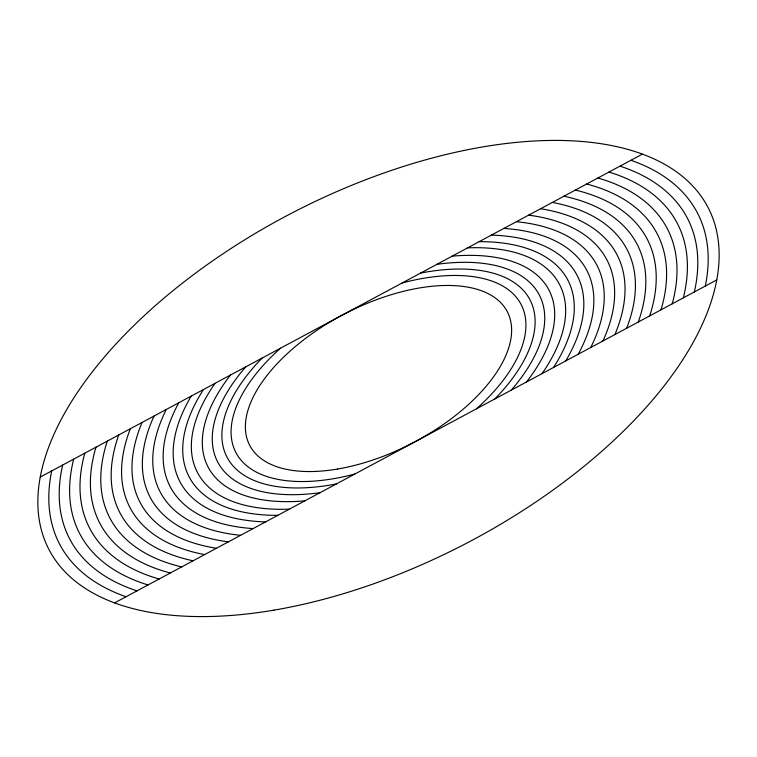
<?xml version="1.0" encoding="UTF-8"?>
<svg xmlns="http://www.w3.org/2000/svg" width="757" height="757" viewBox="0 0 757 757"><rect width="100%" height="100%" fill="white"/><g stroke="black" fill="none" stroke-linecap="round" stroke-linejoin="round"><path stroke-width="1.14" d="M40.235 477.071L642.419 154.116M114.581 602.884L716.765 279.929M420.551 273.097A170.704 85.872 -27.4 0 1 494.898 398.92M336.449 483.903A170.704 85.872 -27.4 0 1 262.102 358.08M452.166 256.15A192.041 96.603 -27.4 0 1 526.503 381.973M304.834 500.85A192.041 96.603 -27.4 0 1 230.497 375.027M479.162 241.663A213.379 107.333 -27.4 0 1 553.509 367.486M277.838 515.337A213.379 107.333 -27.4 0 1 203.491 389.514M503.869 228.415A234.717 118.073 -27.4 0 1 578.216 354.238M253.131 528.585A234.717 118.073 -27.4 0 1 178.784 402.762M402.137 282.976A160.683 80.829 -27.4 0 1 520.059 302.582A160.683 80.829 -27.4 0 1 476.484 408.799M354.863 474.024A160.683 80.829 -27.4 0 1 236.941 454.418A160.683 80.829 -27.4 0 1 280.516 348.201M436.94 264.316A181.197 91.143 -27.4 0 1 511.287 390.129M320.06 492.684A181.197 91.143 -27.4 0 1 245.713 366.871M467.656 247.842A203.993 102.611 -27.4 0 1 541.993 373.665M289.344 509.158A203.993 102.611 -27.4 0 1 215.007 383.335M491.444 235.086A223.798 112.575 -27.4 0 1 565.782 360.9M265.556 521.914A223.798 112.575 -27.4 0 1 191.218 396.1M516.397 221.697A246.044 123.77 -27.4 0 1 590.734 347.52M240.603 535.303A246.044 123.77 -27.4 0 1 166.266 409.48M528.613 215.149A257.38 129.466 -27.4 0 1 602.96 340.972M228.387 541.851A257.38 129.466 -27.4 0 1 154.04 416.028M540.574 208.733A268.707 135.162 -27.4 0 1 614.921 334.547M216.426 548.267A268.707 135.162 -27.4 0 1 142.079 422.453M552.336 202.422A280.033 140.868 -27.4 0 1 626.682 328.245M204.664 554.578A280.033 140.868 -27.4 0 1 130.318 428.755M563.927 196.205A291.369 146.565 -27.4 0 1 638.274 322.028M193.073 560.795A291.369 146.565 -27.4 0 1 118.726 434.972M575.367 190.073A302.696 152.261 -27.4 0 1 649.714 315.896M181.633 566.927A302.696 152.261 -27.4 0 1 107.286 441.104M586.675 184.008A314.023 157.958 -27.4 0 1 661.022 309.821M170.325 572.992A314.023 157.958 -27.4 0 1 95.978 447.179M597.879 177.999A325.349 163.663 -27.4 0 1 672.225 303.822M159.121 579.001A325.349 163.663 -27.4 0 1 84.775 453.178M608.988 172.047A336.685 169.36 -27.4 0 1 683.334 297.861M148.012 584.953A336.685 169.36 -27.4 0 1 73.666 459.139M620.002 166.133A348.012 175.056 -27.4 0 1 694.349 291.956M136.998 590.867A348.012 175.056 -27.4 0 1 62.651 465.044M630.95 160.266A359.338 180.753 -27.4 0 1 705.297 286.08M126.05 596.734A359.338 180.753 -27.4 0 1 51.703 470.92M337.631 469.028A145.098 72.984 -27.4 0 0 508.657 314.609A145.098 72.984 -27.4 0 0 289.212 351.873A145.098 72.984 -27.4 0 0 337.631 469.028M273.93 610.142A371.28 186.761 -27.4 0 0 711.552 215.007A371.28 186.761 -27.4 0 0 150.018 310.361A371.28 186.761 -27.4 0 0 273.93 610.142"/></g></svg>
